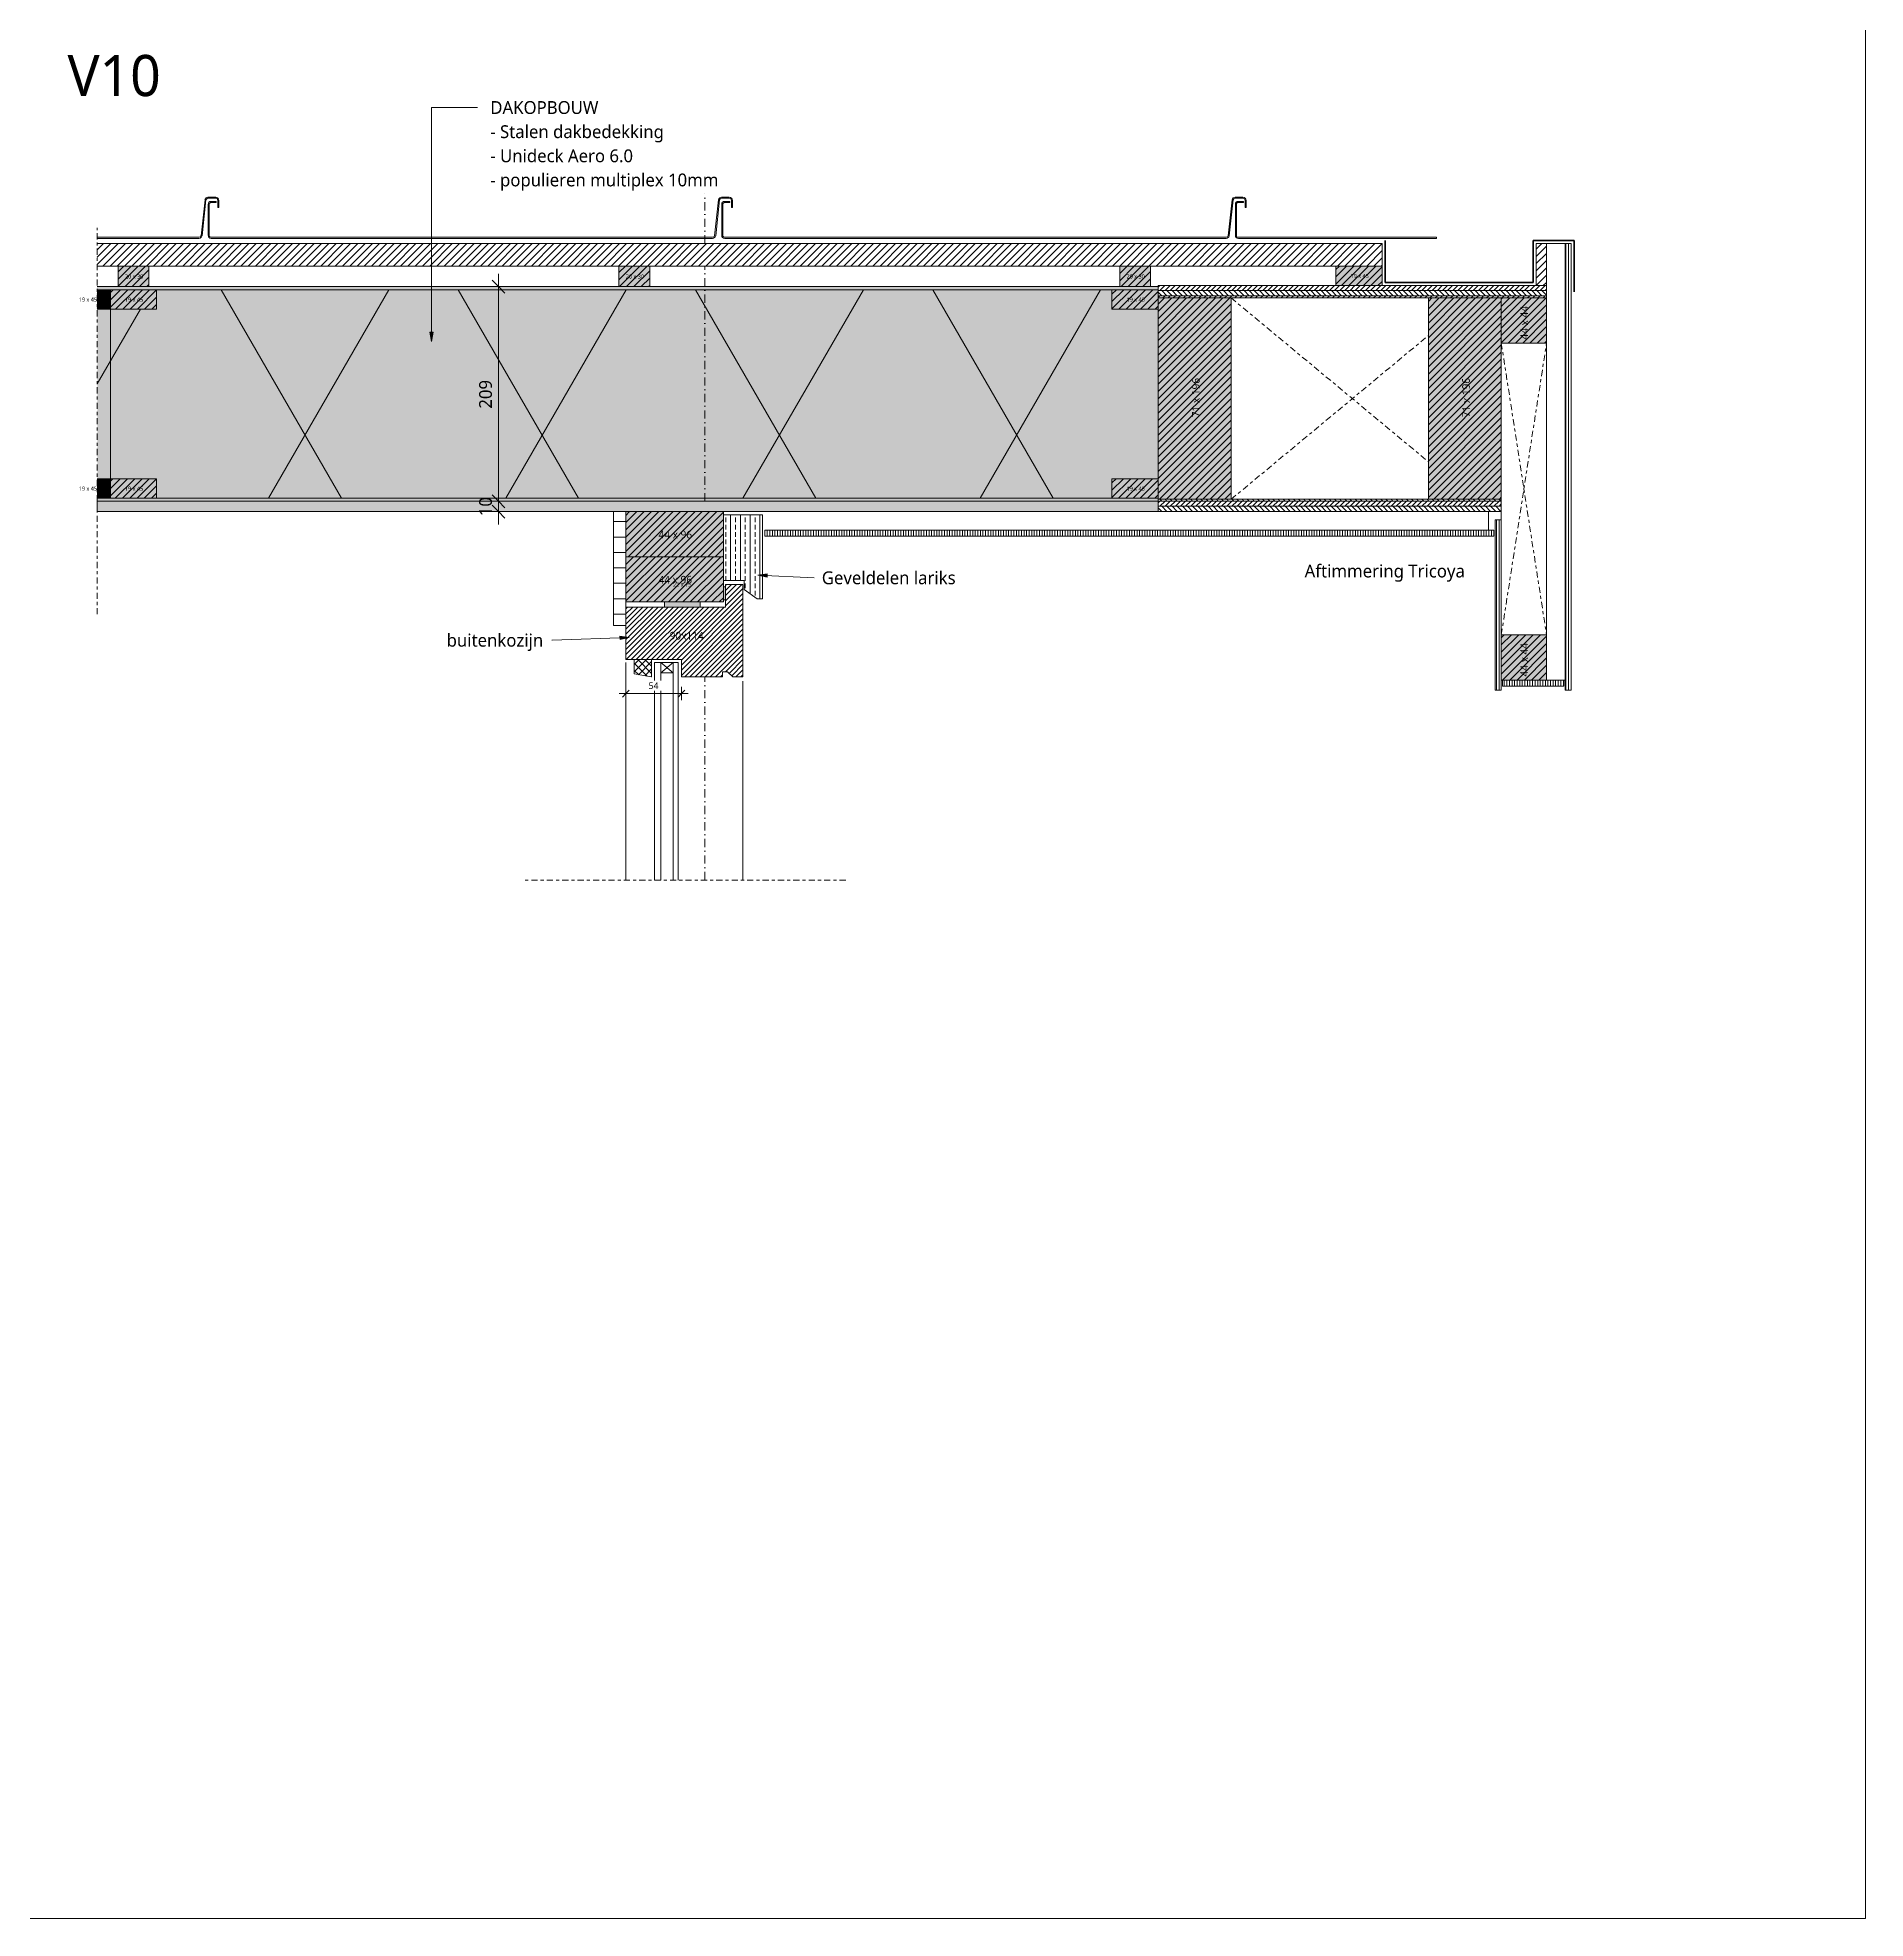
# Model space of a CAD drawing. Header units: millimetres. Extents: x 1381 to 5981, y 1743 to 14688.
# Drawn here: x 4202 to 5981, y 4955 to 6786 of the extents above; entities that cross this region are included whole.
import ezdxf

# ---------------------------------------------------------------- set-up
doc = ezdxf.new("R2010")
doc.units = ezdxf.units.MM
doc.linetypes.add('MV_center', pattern=[15, 6, -3, 3, -3])
doc.linetypes.add('MV_stramien', pattern=[16, 8, -4, 0, -4])
for name, color, linetype, lineweight in [('A-ANNO-DIMS', 211, 'Continuous', 13), ('A-ANNO-DIMS-5', 211, 'Continuous', 13), ('A-ANNO-NOTE', 131, 'Continuous', 18), ('A-DETL', 90, 'Continuous', 13), ('A-DETL-GENF', 92, 'Continuous', 18), ('A-DETL-MEDM', 33, 'Continuous', 18), ('G-ANNO-TEXT', 231, 'Continuous', 13)]:
    doc.layers.add(name, color=color, linetype=linetype, lineweight=lineweight)
doc.styles.add('Segoe UI', font='segoeui.ttf', dxfattribs={"height": 7.5})
doc.styles.add('Segoe UI_1', font='segoeui.ttf', dxfattribs={"height": 4})
doc.styles.add('Segoe UI_2', font='segoeui.ttf', dxfattribs={"height": 12.5})
doc.styles.add('Segoe UI_3', font='segoeui.ttf', dxfattribs={"height": 40})
doc.styles.add('Segoe UI_5', font='segoeui.ttf', dxfattribs={"height": 6.5})
doc.styles.add('Segoe UI_B', font='segoeui.ttf', dxfattribs={"height": 12.5})
doc.dimstyles.new('1_3mm_continuous_mm', dxfattribs={"dimscale": 304.8, "dimtxt": 6.807866, "dimasz": 0.021325, "dimexe": 0.021325, "dimexo": 0.0625, "dimgap": 0.008202, "dimtad": 1, "dimdec": 0, "dimzin": 0, "dimdsep": 46, "dimtxsty": 'Segoe UI_5', "dimblk1": 'OBLIQUE', "dimblk2": 'OBLIQUE', "dimsah": 1, "dimcen": 0.09, "dimdle": 0.021325, "dimazin": 0, "dimtfac": 1, "dimtdec": 4, "dimtix": 1, "dimtmove": 0, "dimatfit": 3, "dimfxl": 0.021325, "dimfxlon": 1, "dimtvp": 1, "dimtfill": 1, "dimtolj": 1, "dimtzin": 0, "dimarcsym": 2})
doc.dimstyles.new('2_5mm_continuous_mm', dxfattribs={"dimscale": 304.8, "dimtxt": 13.092049, "dimasz": 0.04101, "dimexe": 0.04101, "dimexo": 0.0625, "dimgap": 0.008202, "dimtad": 1, "dimdec": 0, "dimzin": 0, "dimdsep": 46, "dimtxsty": 'Segoe UI_2', "dimblk1": 'OBLIQUE', "dimblk2": 'OBLIQUE', "dimsah": 1, "dimcen": 0.09, "dimdle": 0.04101, "dimazin": 0, "dimtfac": 1, "dimtdec": 4, "dimtix": 1, "dimtmove": 0, "dimatfit": 3, "dimfxl": 0.04101, "dimfxlon": 1, "dimtvp": 1, "dimtolj": 1, "dimtzin": 0, "dimarcsym": 2})
pattern_1 = [(0, (0, 0), (0, 9.476), []), (0, (0, 4.738), (0, 9.476), [4.738, -2.369])]
pattern_2 = [(90, (0, 0), (-2.5, 2e-16), [])]
pattern_3 = [(0, (0, 0), (0, 5), [50, 0]), (45, (0, 0), (5.0006592, 0), [7.071, -7.071]), (315, (0, 0), (5.0006592, 0), [7.071, -7.071])]
pattern_4 = [(45, (0, 0), (-3.535534, 3.535534), [])]

# ---------------------------------------------------------------- blocks, each defined once
blk = doc.blocks.new('42 isolatie - Type 1-3778228-Details Strandbaak Paviljoen')
at = {"layer": 'A-DETL-GENF'}
blk.add_hatch(color=256, dxfattribs=at).paths.add_polyline_path([(75.3, -203.8), (1005.3, -203.8), (1005.3, -184.8), (1050.3, -184.8), (1050.3, -19.8), (1005.3, -19.8), (1005.3, -0.8), (75.3, -0.8), (75.3, -19.8), (17.4, -19.8), (17.4, -184.8), (75.3, -184.8)])
at = {"layer": 'A-DETL-GENF', "lineweight": 13}
h = blk.add_hatch(dxfattribs=at)
h.set_pattern_fill('FP_122', color=256, style=0, pattern_type=2)
h.set_pattern_definition([(300, (-2119.43, -200.86), (-173.205, -100), []), (240, (-2119.43, -200.86), (-173.205, 100), [])])
h.paths.add_polyline_path([(75.3, -203.8), (1005.3, -203.8), (1005.3, -184.8), (1050.3, -184.8), (1050.3, -19.8), (1005.3, -19.8), (1005.3, -0.8), (75.3, -0.8), (75.3, -19.8), (17.4, -19.8), (17.4, -184.8), (75.3, -184.8)])
at = {"layer": 'A-DETL-GENF'}
for p, q in [((1005.3, -0.8), (75.3, -0.8)), ((1005.3, -0.8), (75.3, -0.8)), ((1050.3, -184.8), (1050.3, -19.8)), ((1050.3, -203.8), (1050.3, -184.8)), ((75.3, -203.8), (1005.3, -203.8)), ((75.3, -203.8), (1005.3, -203.8))]:
    blk.add_line(p, q, dxfattribs=at)
blk = doc.blocks.new('00 hout_rechthoekig_sls - Vuren 71x196-4309818-Details Strandbaak Paviljoen')
at = {"layer": 'A-DETL-GENF', "lineweight": 13}
blk.add_hatch(color=256, dxfattribs=at).paths.add_polyline_path([(0, 71), (0, 0), (196, 0), (196, 71), (1, 71)])
at = {"layer": 'A-DETL-MEDM', "lineweight": 13}
h = blk.add_hatch(dxfattribs=at)
h.set_pattern_fill('FP_138', color=256, style=0, pattern_type=2)
h.set_pattern_definition([(315, (-6336.791, 5364.132), (3.535534, 3.535534), [])])
h.paths.add_polyline_path([(0, 71), (0, 0), (196, 0), (196, 71), (1, 71)])
at = {"layer": 'A-DETL-MEDM'}
for p, q in [((1, 71), (0, 71)), ((0, 71), (0, 0)), ((1, 71), (0, 71)), ((20, 71), (1, 71)), ((20, 71), (1, 71)), ((185, 71), (20, 71)), ((185, 71), (20, 71)), ((196, 0), (196, 71)), ((196, 0), (196, 71)), ((196, 0), (196, 71)), ((0, 0), (196, 0))]:
    blk.add_line(p, q, dxfattribs=at)
blk = doc.blocks.new('00 hout_rechthoekig_sls - Vuren 19x45-3894720-Details Strandbaak Paviljoen')
at = {"layer": 'A-DETL-GENF', "lineweight": 13}
blk.add_hatch(color=256, dxfattribs=at).paths.add_polyline_path([(45, -19), (45, 0), (0, 0), (0, -19)])
at = {"layer": 'A-DETL-MEDM', "lineweight": 13}
h = blk.add_hatch(dxfattribs=at)
h.set_pattern_fill('FP_139', color=256, style=0, pattern_type=2)
h.set_pattern_definition([(45, (-5248.132, -6356.791), (-3.535534, 3.535534), [])])
h.paths.add_polyline_path([(45, -19), (45, 0), (0, 0), (0, -19)])
at = {"layer": 'A-DETL-MEDM'}
for p, q in [((0, 0), (45, 0)), ((0, -19), (0, 0)), ((45, 0), (45, -19)), ((45, 0), (45, -19)), ((45, 0), (45, -19)), ((45, -19), (0, -19)), ((45, -19), (0, -19))]:
    blk.add_line(p, q, dxfattribs=at)
blk = doc.blocks.new('00 hout_rechthoekig_sls - Vuren 19x45-V104-Details Strandbaak Paviljoen')
at = {"layer": 'A-DETL-GENF', "lineweight": 13}
blk.add_hatch(color=256, dxfattribs=at).paths.add_polyline_path([(45, -19), (45, 0), (0, 0), (0, -19)])
at = {"layer": 'A-DETL-MEDM', "lineweight": 13}
h = blk.add_hatch(dxfattribs=at)
h.set_pattern_fill('FP_140', color=256, style=0, pattern_type=2)
h.set_pattern_definition([(45, (-5248.132, -6540.791), (-3.535534, 3.535534), [])])
h.paths.add_polyline_path([(45, -19), (45, 0), (0, 0), (0, -19)])
at = {"layer": 'A-DETL-MEDM'}
for p, q in [((0, 0), (45, 0)), ((0, -19), (0, 0)), ((45, 0), (45, -19)), ((45, 0), (45, -19)), ((45, 0), (45, -19)), ((45, -19), (0, -19)), ((45, -19), (0, -19))]:
    blk.add_line(p, q, dxfattribs=at)
blk = doc.blocks.new('00 hout_rechthoekig_sls - Vuren 19x45-V105-Details Strandbaak Paviljoen')
at = {"layer": 'A-DETL-GENF', "lineweight": 13}
blk.add_hatch(color=256, dxfattribs=at).paths.add_polyline_path([(45, -19), (45, 0), (0, 0), (0, -19)])
at = {"layer": 'A-DETL-MEDM', "lineweight": 13}
h = blk.add_hatch(dxfattribs=at)
h.set_pattern_fill('FP_141', color=256, style=0, pattern_type=2)
h.set_pattern_definition([(45, (-4273.132, -6356.791), (-3.535534, 3.535534), [])])
h.paths.add_polyline_path([(45, -19), (45, 0), (0, 0), (0, -19)])
at = {"layer": 'A-DETL-MEDM'}
for p, q in [((0, 0), (45, 0)), ((0, -19), (0, 0)), ((45, 0), (45, -19)), ((45, 0), (45, -19)), ((45, 0), (45, -19)), ((45, -19), (0, -19)), ((45, -19), (0, -19))]:
    blk.add_line(p, q, dxfattribs=at)
blk = doc.blocks.new('00 hout_rechthoekig_sls - Vuren 19x45-V106-Details Strandbaak Paviljoen')
at = {"layer": 'A-DETL-GENF', "lineweight": 13}
blk.add_hatch(color=256, dxfattribs=at).paths.add_polyline_path([(45, -19), (45, 0), (0, 0), (0, -19)])
at = {"layer": 'A-DETL-MEDM', "lineweight": 13}
h = blk.add_hatch(dxfattribs=at)
h.set_pattern_fill('FP_142', color=256, style=0, pattern_type=2)
h.set_pattern_definition([(45, (-4273.132, -6540.791), (-3.535534, 3.535534), [])])
h.paths.add_polyline_path([(45, -19), (45, 0), (0, 0), (0, -19)])
at = {"layer": 'A-DETL-MEDM'}
for p, q in [((0, 0), (45, 0)), ((0, -19), (0, 0)), ((45, 0), (45, -19)), ((45, 0), (45, -19)), ((45, 0), (45, -19)), ((45, -19), (0, -19)), ((45, -19), (0, -19))]:
    blk.add_line(p, q, dxfattribs=at)
blk = doc.blocks.new('00 hout_rechthoekig_sls - Vuren 19x45-V107-Details Strandbaak Paviljoen')
at = {"layer": 'A-DETL-GENF', "lineweight": 13}
blk.add_hatch(color=256, dxfattribs=at).paths.add_polyline_path([(45, -19), (45, 0), (32.1, 0), (32.1, -19)])
at = {"layer": 'A-DETL-MEDM', "lineweight": 13}
h = blk.add_hatch(dxfattribs=at)
h.set_pattern_fill('FP_143', color=256, style=0, pattern_type=2)
h.set_pattern_definition([(45, (-4228.132, -6356.791), (-3.535534, 3.535534), [])])
h.paths.add_polyline_path([(45, -19), (45, 0), (32.1, 0), (32.1, -19)])
at = {"layer": 'A-DETL-MEDM'}
for p, q in [((32.1, 0), (45, 0)), ((45, 0), (45, -19)), ((45, 0), (45, -19)), ((45, 0), (45, -19)), ((45, -19), (32.1, -19)), ((45, -19), (32.1, -19))]:
    blk.add_line(p, q, dxfattribs=at)
blk = doc.blocks.new('00 hout_rechthoekig_sls - Vuren 19x45-V108-Details Strandbaak Paviljoen')
at = {"layer": 'A-DETL-GENF', "lineweight": 13}
blk.add_hatch(color=256, dxfattribs=at).paths.add_polyline_path([(45, -19), (45, 0), (32.1, 0), (32.1, -19)])
at = {"layer": 'A-DETL-MEDM', "lineweight": 13}
h = blk.add_hatch(dxfattribs=at)
h.set_pattern_fill('FP_144', color=256, style=0, pattern_type=2)
h.set_pattern_definition([(45, (-4228.132, -6540.791), (-3.535534, 3.535534), [])])
h.paths.add_polyline_path([(45, -19), (45, 0), (32.1, 0), (32.1, -19)])
at = {"layer": 'A-DETL-MEDM'}
for p, q in [((32.1, 0), (45, 0)), ((45, 0), (45, -19)), ((45, 0), (45, -19)), ((45, 0), (45, -19)), ((45, -19), (32.1, -19)), ((45, -19), (32.1, -19))]:
    blk.add_line(p, q, dxfattribs=at)
blk = doc.blocks.new('00 hout_rechthoekig_sls - Vuren 20x30-3894659-Details Strandbaak Paviljoen')
at = {"layer": 'A-DETL-GENF', "lineweight": 13}
blk.add_hatch(color=256, dxfattribs=at).paths.add_polyline_path([(30, -20), (30, 0), (0, 0), (0, -20)])
at = {"layer": 'A-DETL-MEDM', "lineweight": 13}
h = blk.add_hatch(dxfattribs=at)
h.set_pattern_fill('FP_145', color=256, style=0, pattern_type=2)
h.set_pattern_definition([(45, (-4280.632, -6563.791), (-3.535534, 3.535534), [])])
h.paths.add_polyline_path([(30, -20), (30, 0), (0, 0), (0, -20)])
at = {"layer": 'A-DETL-MEDM'}
for p, q in [((0, 0), (30, 0)), ((0, -20), (0, 0)), ((30, 0), (30, -20)), ((30, 0), (30, -20)), ((30, 0), (30, -20)), ((30, -20), (0, -20)), ((30, -20), (0, -20))]:
    blk.add_line(p, q, dxfattribs=at)
blk = doc.blocks.new('00 hout_rechthoekig_sls - Vuren 20x30-V109-Details Strandbaak Paviljoen')
at = {"layer": 'A-DETL-GENF', "lineweight": 13}
blk.add_hatch(color=256, dxfattribs=at).paths.add_polyline_path([(30, -20), (30, 0), (0, 0), (0, -20)])
at = {"layer": 'A-DETL-MEDM', "lineweight": 13}
h = blk.add_hatch(dxfattribs=at)
h.set_pattern_fill('FP_146', color=256, style=0, pattern_type=2)
h.set_pattern_definition([(45, (-5255.632, -6563.791), (-3.535534, 3.535534), [])])
h.paths.add_polyline_path([(30, -20), (30, 0), (0, 0), (0, -20)])
at = {"layer": 'A-DETL-MEDM'}
for p, q in [((0, 0), (30, 0)), ((0, -20), (0, 0)), ((30, 0), (30, -20)), ((30, 0), (30, -20)), ((30, 0), (30, -20)), ((30, -20), (0, -20)), ((30, -20), (0, -20))]:
    blk.add_line(p, q, dxfattribs=at)
blk = doc.blocks.new('00 hout_rechthoekig_sls - Vuren 20x30-V110-Details Strandbaak Paviljoen')
at = {"layer": 'A-DETL-GENF', "lineweight": 13}
blk.add_hatch(color=256, dxfattribs=at).paths.add_polyline_path([(30, -20), (30, 0), (0, 0), (0, -20)])
at = {"layer": 'A-DETL-MEDM', "lineweight": 13}
h = blk.add_hatch(dxfattribs=at)
h.set_pattern_fill('FP_147', color=256, style=0, pattern_type=2)
h.set_pattern_definition([(45, (-4768.132, -6563.791), (-3.535534, 3.535534), [])])
h.paths.add_polyline_path([(30, -20), (30, 0), (0, 0), (0, -20)])
at = {"layer": 'A-DETL-MEDM'}
for p, q in [((0, 0), (30, 0)), ((0, -20), (0, 0)), ((30, 0), (30, -20)), ((30, 0), (30, -20)), ((30, 0), (30, -20)), ((30, -20), (0, -20)), ((30, -20), (0, -20))]:
    blk.add_line(p, q, dxfattribs=at)
blk = doc.blocks.new('00 hout_rechthoekig_sls - Vuren 71x196-V111-Details Strandbaak Paviljoen')
at = {"layer": 'A-DETL-GENF', "lineweight": 13}
blk.add_hatch(color=256, dxfattribs=at).paths.add_polyline_path([(0, 71), (0, 0), (196, 0), (196, 71), (52.5, 71)])
at = {"layer": 'A-DETL-MEDM', "lineweight": 13}
h = blk.add_hatch(dxfattribs=at)
h.set_pattern_fill('FP_148', color=256, style=0, pattern_type=2)
h.set_pattern_definition([(315, (-6336.791, 5627.132), (3.535534, 3.535534), [])])
h.paths.add_polyline_path([(0, 71), (0, 0), (196, 0), (196, 71), (52.5, 71)])
at = {"layer": 'A-DETL-MEDM'}
for p, q in [((196, 71), (0, 71)), ((0, 71), (0, 0)), ((196, 71), (0, 71)), ((196, 0), (196, 71)), ((196, 0), (196, 71)), ((196, 0), (196, 71)), ((0, 0), (152, 0)), ((152, 0), (196, 0))]:
    blk.add_line(p, q, dxfattribs=at)
blk = doc.blocks.new('00 hout_rechthoekig_sls - Vuren 44x44-4309819-Details Strandbaak Paviljoen')
at = {"layer": 'A-DETL-GENF', "lineweight": 13}
blk.add_hatch(color=256, dxfattribs=at).paths.add_polyline_path([(44, 0), (44, 44), (0, 44), (0, 0)])
at = {"layer": 'A-DETL-MEDM', "lineweight": 13}
h = blk.add_hatch(dxfattribs=at)
h.set_pattern_fill('FP_149', color=256, style=0, pattern_type=2)
h.set_pattern_definition([(135, (6532.791, -5627.132), (-3.535534, -3.535534), [])])
h.paths.add_polyline_path([(44, 0), (44, 44), (0, 44), (0, 0)])
at = {"layer": 'A-DETL-MEDM'}
for p, q in [((44, 44), (0, 44)), ((0, 44), (0, 0)), ((44, 44), (0, 44)), ((44, 0), (44, 44)), ((44, 0), (44, 44)), ((44, 0), (44, 44)), ((0, 0), (44, 0))]:
    blk.add_line(p, q, dxfattribs=at)
blk = doc.blocks.new('00 hout_rechthoekig_sls - Vuren 44x44-V112-Details Strandbaak Paviljoen')
at = {"layer": 'A-DETL-GENF', "lineweight": 13}
blk.add_hatch(color=256, dxfattribs=at).paths.add_polyline_path([(44, 0), (44, 44), (0, 44), (0, 0)])
at = {"layer": 'A-DETL-MEDM', "lineweight": 13}
h = blk.add_hatch(dxfattribs=at)
h.set_pattern_fill('FP_150', color=256, style=0, pattern_type=2)
h.set_pattern_definition([(135, (6204.791, -5627.132), (-3.535534, -3.535534), [])])
h.paths.add_polyline_path([(44, 0), (44, 44), (0, 44), (0, 0)])
at = {"layer": 'A-DETL-MEDM'}
for p, q in [((44, 44), (0, 44)), ((0, 44), (0, 0)), ((44, 44), (0, 44)), ((44, 1), (44, 44)), ((44, 1), (44, 44)), ((44, 1), (44, 44)), ((0, 0), (44, 0)), ((44, 0), (44, 1)), ((44, 0), (44, 1)), ((44, 0), (44, 1))]:
    blk.add_line(p, q, dxfattribs=at)
blk = doc.blocks.new('NLRS_00_DI_maskeer - Type 1-4234875-Details Strandbaak Paviljoen')
at = {"layer": 'A-DETL-GENF', "linetype": 'MV_center'}
for p, q in [((-100, 0), (0, 0)), ((10, 0), (276.2, 0))]:
    blk.add_line(p, q, dxfattribs=at)
blk = doc.blocks.new('00 hout_rechthoekig_sls - Vuren 19x45-V113-Details Strandbaak Paviljoen')
at = {"layer": 'A-DETL-GENF', "lineweight": 13}
blk.add_hatch(color=256, dxfattribs=at).paths.add_polyline_path([(45, -19), (45, 0), (0, 0), (0, -19)])
at = {"layer": 'A-DETL-MEDM', "lineweight": 13}
h = blk.add_hatch(dxfattribs=at)
h.set_pattern_fill('FP_151', color=256, style=0, pattern_type=2)
h.set_pattern_definition([(45, (-5466.132, -6563.791), (-3.535534, 3.535534), [])])
h.paths.add_polyline_path([(45, -19), (45, 0), (0, 0), (0, -19)])
at = {"layer": 'A-DETL-MEDM'}
for p, q in [((0, 0), (45, 0)), ((0, -19), (0, 0)), ((45, 0), (45, -19)), ((45, 0), (45, -19)), ((45, 0), (45, -19)), ((45, -19), (0, -19)), ((45, -19), (0, -19))]:
    blk.add_line(p, q, dxfattribs=at)
blk = doc.blocks.new('31 dubbel_glas - Type 1-3690282-Details Strandbaak Paviljoen')
at = {"layer": 'A-DETL-GENF', "lineweight": 13}
for p, q in [((90.3, 23), (302.1, 23)), ((302.1, 23), (302.1, 0)), ((90.3, 17), (302.1, 17)), ((302.1, 5), (90.3, 5)), ((302.1, 0), (90.3, 0)), ((292.1, 5), (292.1, 17)), ((292.1, 17), (302.1, 5)), ((292.1, 5), (302.1, 17))]:
    blk.add_line(p, q, dxfattribs=at)
blk = doc.blocks.new('NLRS_00_DI_maskeer - Type 1-4234653-Details Strandbaak Paviljoen')
at = {"layer": 'A-DETL-GENF', "linetype": 'MV_center'}
blk.add_line((-100, 0), (214, 0), dxfattribs=at)
blk = doc.blocks.new('00 hout_rechthoekig_sls - Vuren 44x96-3429518-Details Strandbaak Paviljoen')
at = {"layer": 'A-DETL-GENF', "lineweight": 13}
blk.add_hatch(color=256, dxfattribs=at).paths.add_polyline_path([(96, -44), (96, 0), (1, 0), (1, -44)])
at = {"layer": 'A-DETL-MEDM', "lineweight": 13}
h = blk.add_hatch(dxfattribs=at)
h.set_pattern_fill('FP_152', color=256, style=0, pattern_type=2)
h.set_pattern_definition([(45, (-4773.916, -6280.791), (-3.535534, 3.535534), [])])
h.paths.add_polyline_path([(96, -44), (96, 0), (1, 0), (1, -44)])
at = {"layer": 'A-DETL-MEDM'}
for p, q in [((1, 0), (96, 0)), ((96, 0), (96, -44)), ((96, 0), (96, -44)), ((96, 0), (96, -44)), ((96, -44), (1, -44)), ((96, -44), (1, -44))]:
    blk.add_line(p, q, dxfattribs=at)
blk = doc.blocks.new('00 hout_rechthoekig_sls - Vuren 44x96-V114-Details Strandbaak Paviljoen')
at = {"layer": 'A-DETL-GENF', "lineweight": 13}
blk.add_hatch(color=256, dxfattribs=at).paths.add_polyline_path([(96, -44), (96, 0), (1, 0), (1, -44)])
at = {"layer": 'A-DETL-MEDM', "lineweight": 13}
h = blk.add_hatch(dxfattribs=at)
h.set_pattern_fill('FP_153', color=256, style=0, pattern_type=2)
h.set_pattern_definition([(45, (-4773.916, -6324.791), (-3.535534, 3.535534), [])])
h.paths.add_polyline_path([(96, -44), (96, 0), (1, 0), (1, -44)])
at = {"layer": 'A-DETL-MEDM'}
for p, q in [((1, 0), (96, 0)), ((96, 0), (96, -44)), ((96, 0), (96, -44)), ((96, 0), (96, -44)), ((96, -44), (1, -44)), ((96, -44), (1, -44))]:
    blk.add_line(p, q, dxfattribs=at)
blk = doc.blocks.new('00 plaatmateriaal - d_12 mm-3690300-Details Strandbaak Paviljoen')
at = {"layer": 'A-DETL-GENF', "lineweight": 13}
h = blk.add_hatch(dxfattribs=at)
h.set_pattern_fill('FP_5', color=256, style=0, pattern_type=2)
h.set_pattern_definition([(270, (0, 0), (-15, -9e-16), [])])
h.paths.add_polyline_path([(0, 0), (111, 0), (111, 12), (0, 12)])
at = {"layer": 'A-DETL-MEDM'}
for p, q in [((111, 12), (0, 12)), ((0, 12), (0, 0)), ((0, 0), (111, 0)), ((111, 0), (111, 12))]:
    blk.add_line(p, q, dxfattribs=at)
blk = doc.blocks.new('DIMBLOCK104-Details Strandbaak Paviljoen')
at = {"layer": 'A-ANNO-DIMS-5'}
for p, q in [((4650.8, 6334.8), (4644.6, 6341)), ((4650.8, 6334.8), (4638.3, 6334.8)), ((4650.8, 6324.8), (4638.3, 6324.8)), ((4650.8, 6324.8), (4644.6, 6331)), ((4650.8, 6312.3), (4650.8, 6334.8)), ((4650.8, 6334.8), (4657.1, 6328.5)), ((4650.8, 6334.8), (4663.3, 6334.8)), ((4650.8, 6324.8), (4657.1, 6318.5)), ((4650.8, 6324.8), (4663.3, 6324.8))]:
    blk.add_line(p, q, dxfattribs=at)
at = {"layer": 'A-ANNO-DIMS-5', "color": 0, "insert": (4632, 6320.3), "char_height": 12.5, "width": 22.852, "attachment_point": 1, "rotation": 90, "line_spacing_factor": 1.142579, "style": 'Segoe UI_2'}
blk.add_mtext('10', dxfattribs=at)
blk = doc.blocks.new('_Oblique')
at = {"color": 0, "linetype": 'ByBlock', "lineweight": -2}
blk.add_line((-0.5, -0.5), (0.5, 0.5), dxfattribs=at)
blk = doc.blocks.new('DIMBLOCK105-Details Strandbaak Paviljoen')
at = {"layer": 'A-ANNO-DIMS-5'}
for p, q in [((4650.8, 6334.8), (4650.8, 6556.3)), ((4650.8, 6543.8), (4638.3, 6543.8)), ((4650.8, 6543.8), (4644.6, 6550)), ((4650.8, 6543.8), (4657.1, 6537.5)), ((4650.8, 6543.8), (4663.3, 6543.8)), ((4650.8, 6334.8), (4644.6, 6341)), ((4650.8, 6334.8), (4638.3, 6334.8)), ((4650.8, 6334.8), (4657.1, 6328.5)), ((4650.8, 6334.8), (4663.3, 6334.8))]:
    blk.add_line(p, q, dxfattribs=at)
at = {"layer": 'A-ANNO-DIMS-5', "color": 0, "insert": (4632, 6425), "char_height": 12.5, "width": 34.277, "attachment_point": 1, "rotation": 90, "line_spacing_factor": 1.142579, "style": 'Segoe UI_2'}
blk.add_mtext('209', dxfattribs=at)
blk = doc.blocks.new('DIMBLOCK123-Details Strandbaak Paviljoen')
at = {"layer": 'A-ANNO-DIMS-5'}
for p, q in [((4774.9, 6147.6), (4774.9, 6154.1)), ((4828.9, 6147.6), (4828.9, 6154.1)), ((4768.4, 6147.6), (4835.4, 6147.6)), ((4774.9, 6147.6), (4771.7, 6144.3)), ((4774.9, 6147.6), (4778.2, 6150.8)), ((4774.9, 6147.6), (4774.9, 6141.1)), ((4828.9, 6147.6), (4825.7, 6144.3)), ((4828.9, 6147.6), (4832.2, 6150.8)), ((4828.9, 6147.6), (4828.9, 6141.1))]:
    blk.add_line(p, q, dxfattribs=at)
at = {"layer": 'A-ANNO-DIMS-5', "color": 0, "insert": (4797, 6158.6), "char_height": 6.5, "width": 11.883, "attachment_point": 1, "line_spacing_factor": 1.142579, "style": 'Segoe UI_5', "bg_fill": 3, "box_fill_scale": 1.25, "bg_fill_color": 9, "bg_fill_true_color": 13158600, "bg_fill_transparency": 0}
blk.add_mtext('54', dxfattribs=at)

msp = doc.modelspace()

# ---------------------------------------------------------------- hatches: boundary and pattern name
at = {"layer": 'A-DETL-GENF', "lineweight": 13}
h = msp.add_hatch(dxfattribs=at)
h.set_pattern_fill('FP_36', color=250, style=0, pattern_type=2)
h.set_pattern_definition(pattern_4)
h.paths.add_polyline_path([(4310.6, 6563.8), (5511.1, 6563.8), (5511.1, 6585.8), (4260.2, 6585.8), (4260.2, 6563.8), (4280.6, 6563.8)])
h = msp.add_hatch(dxfattribs=at)
h.set_pattern_fill('FP_36', color=250, style=0, pattern_type=2)
h.set_pattern_definition(pattern_4)
h.paths.add_polyline_path([(5671.1, 6544.8), (5671.1, 6585.8), (5661.1, 6585.8), (5661.1, 6544.8)])
h = msp.add_hatch(dxfattribs=at)
h.set_pattern_fill('FP_96', color=254, style=0, pattern_type=2)
h.set_pattern_definition(pattern_2)
h.paths.add_polyline_path([(5689.1, 6150.8), (5695.1, 6150.8), (5695.1, 6585.8), (5689.1, 6585.8), (5689.1, 6389.3)])
h = msp.add_hatch(dxfattribs=at)
h.set_pattern_fill('FP_51', color=250, style=0, pattern_type=2)
h.set_pattern_definition(pattern_1)
h.paths.add_polyline_path([(4310.6, 6540.8), (5293.1, 6540.8), (5293.1, 6543.8), (4260.2, 6543.8), (4260.2, 6540.8), (4280.6, 6540.8)])
h = msp.add_hatch(dxfattribs=at)
h.set_pattern_fill('FP_99', color=254, style=0, pattern_type=2)
h.set_pattern_definition(pattern_3)
h.paths.add_polyline_path([(5293.1, 6532.8), (5671.1, 6532.8), (5671.1, 6544.8), (5293.1, 6544.8), (5293.1, 6540.8)])
h = msp.add_hatch(dxfattribs=at)
h.set_pattern_fill('FP_51', color=250, style=0, pattern_type=2)
h.set_pattern_definition(pattern_1)
h.paths.add_polyline_path([(4318.1, 6334.8), (5293.1, 6334.8), (5293.1, 6337.8), (4260.2, 6337.8), (4260.2, 6334.8), (4273.1, 6334.8)])
h = msp.add_hatch(dxfattribs=at)
h.set_pattern_fill('FP_99', color=254, style=0, pattern_type=2)
h.set_pattern_definition(pattern_3)
h.paths.add_polyline_path([(5364.1, 6324.8), (5627.1, 6324.8), (5627.1, 6336.8), (5293.1, 6336.8), (5293.1, 6324.8)])
h = msp.add_hatch(dxfattribs=at)
h.set_pattern_fill('FP_99', color=254, style=0, pattern_type=2)
h.set_pattern_definition(pattern_3)
h.paths.add_polyline_path([(4260.2, 6324.8), (5293.1, 6324.8), (5293.1, 6334.8), (4260.2, 6334.8)])
h = msp.add_hatch(dxfattribs=at)
h.set_pattern_fill('FP_52', color=250, style=0, pattern_type=2)
h.set_pattern_definition([(90, (0, 0), (-9.525, 6e-16), []), (90, (4.763, 0), (-9.525, 6e-16), [4.762, -2.381])])
h.paths.add_polyline_path([(4902.8, 6239.8), (4908, 6239.8), (4908, 6321.6), (4869.9, 6321.6), (4869.9, 6259.1), (4871.9, 6259.1), (4871.9, 6257.8), (4889.9, 6257.8), (4889.9, 6248.8)])
h = msp.add_hatch(dxfattribs=at)
h.set_pattern_fill('FP_96', color=254, style=0, pattern_type=2)
h.set_pattern_definition(pattern_2)
h.paths.add_polyline_path([(5621.1, 6150.8), (5627.1, 6150.8), (5627.1, 6316.9), (5621.1, 6316.9), (5621.1, 6160.8)])
h = msp.add_hatch(dxfattribs=at)
h.set_pattern_fill('FP_96', color=254, style=0, pattern_type=2)
h.set_pattern_definition(pattern_2)
h.paths.add_polyline_path([(5019.7, 6300.8), (5619.7, 6300.8), (5619.7, 6306.8), (4910.2, 6306.8), (4910.2, 6300.8)])
h = msp.add_hatch(dxfattribs=at)
h.set_pattern_fill('FP_84', color=250, style=0, pattern_type=2)
h.set_pattern_definition([(45, (0, 0), (-2.4748737, 2.4748737), [])])
h.paths.add_polyline_path([(4878.9, 6163.8), (4888.9, 6163.8), (4888.9, 6253.8), (4871.9, 6253.8), (4871.9, 6231.8), (4774.9, 6231.8), (4774.9, 6180.8), (4828.9, 6180.8), (4828.9, 6163.8), (4868.9, 6163.8), (4868.9, 6168.8), (4873.9, 6168.8)])
at = {"layer": 'A-DETL-GENF'}
h = msp.add_hatch(color=7, dxfattribs=at)
h.paths.add_polyline_path([(4812.5, 6231.8), (4847.3, 6231.8), (4847.3, 6236.8), (4812.5, 6236.8)])
h.paths.add_polyline_path([(4871.9, 6238.8), (4871.9, 6251.6), (4869.9, 6251.6), (4869.9, 6238.8)])
at = {"layer": 'A-DETL-GENF', "lineweight": 13}
h = msp.add_hatch(dxfattribs=at)
h.set_pattern_fill('FP_15', color=250, style=0, pattern_type=2)
h.set_pattern_definition([(45, (0, 0), (-3.535534, 3.535534), []), (135, (0, 0), (-3.535534, -3.535534), [])])
h.paths.add_polyline_path([(4799.9, 6163.8), (4799.9, 6180.8), (4782.9, 6180.8), (4782.9, 6166.8)])
h = msp.add_hatch(dxfattribs=at)
h.set_pattern_fill('FP_96', color=254, style=0, pattern_type=2)
h.set_pattern_definition(pattern_2)
h.paths.add_polyline_path([(5628.1, 6154.8), (5688.1, 6154.8), (5688.1, 6160.8), (5628.1, 6160.8)])
at = {"layer": 'G-ANNO-TEXT'}
for points in [[(4585.8, 6490.4), (4587.4, 6499.4), (4584.2, 6499.4)], [(4903.3, 6263), (4912.3, 6260.9), (4912.4, 6264.1)], [(4778.1, 6202.2), (4769.1, 6203.4), (4769.2, 6200.3)]]:
    msp.add_hatch(color=7, dxfattribs=at).paths.add_polyline_path(points)

# ---------------------------------------------------------------- linework, layer by layer
at = {"layer": 'A-DETL', "lineweight": 18}
for p, q in [((5981.5, 8021.1), (5981.5, 4955.3)), ((5511.1, 6585.8), (4260.2, 6585.8)), ((5511.1, 6563.8), (5511.1, 6585.8)), ((5661.1, 6585.8), (5661.1, 6544.8)), ((5671.1, 6585.8), (5661.1, 6585.8)), ((5671.1, 6585.8), (5689.1, 6585.8)), ((5671.1, 6544.8), (5671.1, 6585.8)), ((5695.1, 6585.8), (5689.1, 6585.8)), ((5689.1, 6585.8), (5689.1, 6150.8)), ((5695.1, 6150.8), (5695.1, 6585.8)), ((4260.2, 6563.8), (4280.6, 6563.8)), ((4310.6, 6563.8), (4768.1, 6563.8)), ((4798.1, 6563.8), (5255.6, 6563.8)), ((5285.6, 6563.8), (5466.1, 6563.8)), ((4280.6, 6543.8), (4260.2, 6543.8)), ((4768.1, 6543.8), (4310.6, 6543.8)), ((5255.6, 6543.8), (4798.1, 6543.8)), ((5293.1, 6543.8), (5285.6, 6543.8)), ((5466.1, 6544.8), (5293.1, 6544.8)), ((5293.1, 6544.8), (5293.1, 6540.8)), ((5293.1, 6540.8), (5293.1, 6543.8)), ((5661.1, 6544.8), (5511.1, 6544.8)), ((5661.1, 6544.8), (5671.1, 6544.8)), ((5671.1, 6532.8), (5671.1, 6544.8)), ((5671.1, 6544.8), (5671.1, 6532.8)), ((4273.1, 6356.8), (4273.1, 6521.8)), ((5293.1, 6532.8), (5556.1, 6532.8)), ((5627.1, 6204.8), (5627.1, 6488.8)), ((5671.1, 6488.8), (5671.1, 6204.8)), ((5293.1, 6336.8), (5293.1, 6337.8)), ((5293.1, 6334.8), (5293.1, 6336.8)), ((5293.1, 6336.8), (5293.1, 6334.8)), ((5556.1, 6336.8), (5364.1, 6336.8)), ((5627.1, 6324.8), (5627.1, 6336.8)), ((5293.1, 6334.8), (4260.2, 6334.8)), ((4260.2, 6334.8), (4260.2, 6324.8)), ((4260.2, 6324.8), (4762.9, 6324.8)), ((4869.9, 6324.8), (5293.1, 6324.8)), ((4908, 6321.6), (4869.9, 6321.6)), ((4908, 6239.8), (4908, 6321.6)), ((5293.1, 6334.8), (5293.1, 6324.8)), ((5293.1, 6324.8), (5293.1, 6334.8)), ((5293.1, 6324.8), (5627.1, 6324.8)), ((5614.6, 6324.8), (5614.6, 6306.8)), ((5627.1, 6316.9), (5621.1, 6316.9)), ((5621.1, 6316.9), (5621.1, 6150.8)), ((5627.1, 6204.8), (5627.1, 6316.9)), ((5619.7, 6306.8), (4910.2, 6306.8)), ((4910.2, 6306.8), (4910.2, 6300.8)), ((4910.2, 6300.8), (5619.7, 6300.8)), ((5619.7, 6300.8), (5619.7, 6306.8)), ((4869.9, 6257.8), (4889.9, 6257.8)), ((4871.9, 6251.6), (4869.9, 6251.6)), ((4888.9, 6253.8), (4871.9, 6253.8)), ((4871.9, 6253.8), (4871.9, 6231.8)), ((4888.9, 6163.8), (4888.9, 6253.8)), ((4889.9, 6257.8), (4889.9, 6248.8)), ((4889.9, 6248.8), (4902.8, 6239.8)), ((4871.9, 6231.8), (4774.9, 6231.8)), ((4812.5, 6236.8), (4812.5, 6231.8)), ((4847.3, 6231.8), (4847.3, 6236.8)), ((4869.9, 6238.8), (4871.9, 6238.8)), ((4902.8, 6239.8), (4908, 6239.8)), ((4774.9, 6213.8), (4774.9, 6180.8)), ((4774.9, 6180.8), (4828.9, 6180.8)), ((4782.9, 6180.8), (4782.9, 6166.8)), ((4799.9, 6163.8), (4799.9, 6180.8)), ((4828.9, 6180.8), (4828.9, 6163.8)), ((5689.1, 6160.8), (5689.1, 6176.8)), ((4782.9, 6166.8), (4799.9, 6163.8)), ((4828.9, 6163.8), (4868.9, 6163.8)), ((4868.9, 6163.8), (4868.9, 6168.8)), ((4868.9, 6168.8), (4873.9, 6168.8)), ((4873.9, 6168.8), (4878.9, 6163.8)), ((4878.9, 6163.8), (4888.9, 6163.8)), ((5627.1, 6150.8), (5627.1, 6160.8)), ((5688.1, 6160.8), (5628.1, 6160.8)), ((5628.1, 6160.8), (5628.1, 6154.8)), ((5628.1, 6154.8), (5688.1, 6154.8)), ((5671.1, 6160.8), (5688.1, 6160.8)), ((5688.1, 6160.8), (5689.1, 6160.8)), ((5688.1, 6154.8), (5688.1, 6160.8)), ((5621.1, 6150.8), (5627.1, 6150.8)), ((5689.1, 6150.8), (5695.1, 6150.8)), ((5981.5, 4955.3), (1381.5, 4955.3))]:
    msp.add_line(p, q, dxfattribs=at)
at = {"layer": 'A-DETL'}
for p, q in [((4365.2, 6628.4), (4361.3, 6593.4)), ((4366.1, 6628.2), (4362.3, 6593.2)), ((4368.1, 6630.8), (4375.6, 6630.8)), ((4375.6, 6629.8), (4368.1, 6629.8)), ((4865.2, 6628.4), (4861.3, 6593.4)), ((4866.1, 6628.2), (4862.3, 6593.2)), ((4868.1, 6630.8), (4875.6, 6630.8)), ((4875.6, 6629.8), (4868.1, 6629.8)), ((5365.2, 6628.4), (5361.3, 6593.4)), ((5366.1, 6628.2), (5362.3, 6593.2)), ((5368.1, 6630.8), (5375.6, 6630.8)), ((5375.6, 6629.8), (5368.1, 6629.8)), ((4368.2, 6623.8), (4368.2, 6593.8)), ((4369.2, 6623.8), (4369.2, 6593.8)), ((4376.1, 6626.8), (4371.2, 6626.8)), ((4376.1, 6625.8), (4371.2, 6625.8)), ((4376.1, 6626.8), (4376.1, 6625.8)), ((4377.6, 6620.8), (4377.6, 6627.8)), ((4377.6, 6620.8), (4378.6, 6620.8)), ((4378.6, 6627.8), (4378.6, 6620.8)), ((4868.2, 6623.8), (4868.2, 6593.8)), ((4869.2, 6623.8), (4869.2, 6593.8)), ((4876.1, 6626.8), (4871.2, 6626.8)), ((4876.1, 6625.8), (4871.2, 6625.8)), ((4876.1, 6626.8), (4876.1, 6625.8)), ((4877.6, 6620.8), (4877.6, 6627.8)), ((4877.6, 6620.8), (4878.6, 6620.8)), ((4878.6, 6627.8), (4878.6, 6620.8)), ((5368.2, 6623.8), (5368.2, 6593.8)), ((5369.2, 6623.8), (5369.2, 6593.8)), ((5376.1, 6626.8), (5371.2, 6626.8)), ((5376.1, 6625.8), (5371.2, 6625.8)), ((5376.1, 6626.8), (5376.1, 6625.8)), ((5377.6, 6620.8), (5377.6, 6627.8)), ((5377.6, 6620.8), (5378.6, 6620.8)), ((5378.6, 6627.8), (5378.6, 6620.8)), ((4260.2, 6591.8), (4359.3, 6591.8)), ((4371.2, 6591.8), (4859.3, 6591.8)), ((4871.2, 6591.8), (5359.3, 6591.8)), ((5371.2, 6591.8), (5564.1, 6591.8)), ((5564.1, 6591.8), (5564.1, 6590.8)), ((4260.2, 6590.8), (4359.3, 6590.8)), ((4371.2, 6590.8), (4859.3, 6590.8)), ((4871.2, 6590.8), (5359.3, 6590.8)), ((5371.2, 6590.8), (5564.1, 6590.8)), ((4774.9, 6177.8), (4774.9, 5966)), ((4888.9, 5966), (4888.9, 6159.8))]:
    msp.add_line(p, q, dxfattribs=at)
at = {"layer": 'A-DETL', "linetype": 'MV_stramien', "lineweight": 18}
for p, q in [((4851.9, 6585.8), (4851.9, 6634.1)), ((4851.9, 6334.8), (4851.9, 6563.8)), ((4851.9, 5966), (4851.9, 6163.8))]:
    msp.add_line(p, q, dxfattribs=at)
at = {"layer": 'A-DETL', "lineweight": 35}
for p, q in [((5514.1, 6588.8), (5514.1, 6547.8)), ((5658.1, 6588.8), (5698.1, 6588.8)), ((5658.1, 6588.8), (5658.1, 6547.8)), ((5698.1, 6588.8), (5698.1, 6538.8)), ((5514.1, 6547.8), (5658.1, 6547.8))]:
    msp.add_line(p, q, dxfattribs=at)
at = {"layer": 'A-DETL', "linetype": 'MV_center'}
for p, q in [((5364.1, 6532.8), (5556.1, 6373.3)), ((5364.1, 6336.8), (5556.1, 6496.2)), ((5627.1, 6204.8), (5671.1, 6488.8)), ((5627.1, 6488.8), (5671.1, 6204.8))]:
    msp.add_line(p, q, dxfattribs=at)
at = {"layer": 'A-DETL'}
for centre, radius, start, end in [((4368.1, 6627.8), 3, 90, 169), ((4368.1, 6627.8), 2, 90, 169), ((4375.6, 6627.8), 3, 0, 90), ((4375.6, 6627.8), 2, 0, 90), ((4868.1, 6627.8), 3, 90, 169), ((4868.1, 6627.8), 2, 90, 169), ((4875.6, 6627.8), 3, 0, 90), ((4875.6, 6627.8), 2, 0, 90), ((5368.1, 6627.8), 3, 90, 169), ((5368.1, 6627.8), 2, 90, 169), ((5375.6, 6627.8), 3, 0, 90), ((5375.6, 6627.8), 2, 0, 90), ((4371.2, 6623.8), 3, 90, 180), ((4371.2, 6623.8), 2, 90, 180), ((4871.2, 6623.8), 3, 90, 180), ((4871.2, 6623.8), 2, 90, 180), ((5371.2, 6623.8), 3, 90, 180), ((5371.2, 6623.8), 2, 90, 180), ((4359.3, 6593.8), 2, 270, 349), ((4359.3, 6593.8), 3, 270, 349), ((4371.2, 6593.8), 3, 180, 270), ((4371.2, 6593.8), 2, 180, 270), ((4859.3, 6593.8), 2, 270, 349), ((4859.3, 6593.8), 3, 270, 349), ((4871.2, 6593.8), 3, 180, 270), ((4871.2, 6593.8), 2, 180, 270), ((5359.3, 6593.8), 2, 270, 349), ((5359.3, 6593.8), 3, 270, 349), ((5371.2, 6593.8), 3, 180, 270), ((5371.2, 6593.8), 2, 180, 270)]:
    msp.add_arc(centre, radius, start, end, dxfattribs=at)
at = {"layer": 'G-ANNO-TEXT', "color": 250}
for p, q in [((4585.8, 6718.1), (4630.4, 6718.1)), ((4585.8, 6490.4), (4585.8, 6718.1)), ((4587.4, 6499.4), (4584.2, 6499.4)), ((4584.2, 6499.4), (4585.8, 6490.4)), ((4585.8, 6490.4), (4587.4, 6499.4)), ((4912.4, 6264.1), (4903.3, 6263)), ((4903.3, 6263), (4912.3, 6260.9)), ((4903.3, 6263), (4958.1, 6260.3)), ((4912.3, 6260.9), (4912.4, 6264.1)), ((4703.2, 6199.5), (4702.8, 6199.5)), ((4778.1, 6202.2), (4703.2, 6199.5)), ((4778.1, 6202.2), (4769.1, 6203.4)), ((4769.1, 6203.4), (4769.2, 6200.3)), ((4769.2, 6200.3), (4778.1, 6202.2))]:
    msp.add_line(p, q, dxfattribs=at)

# ---------------------------------------------------------------- block references
at = {"layer": 'A-DETL-GENF', "linetype": 'MV_center'}
for name, p, rotation in [('NLRS_00_DI_maskeer - Type 1-4234875-Details Strandbaak Paviljoen', (4260.2, 6324.8), 90.00000000000017), ('NLRS_00_DI_maskeer - Type 1-4234653-Details Strandbaak Paviljoen', (4888.9, 5966), 180)]:
    msp.add_blockref(name, p, dxfattribs=dict(at, rotation=rotation))
at = {"layer": 'A-DETL-GENF'}
msp.add_blockref('42 isolatie - Type 1-3778228-Details Strandbaak Paviljoen', (4242.9, 6541.6), dxfattribs=at)
at = {"layer": 'A-DETL-GENF', "lineweight": 13, "rotation": 90.00000000000017}
msp.add_blockref('31 dubbel_glas - Type 1-3690282-Details Strandbaak Paviljoen', (4825.9, 5875.7), dxfattribs=at)
at = {"layer": 'A-DETL-MEDM', "lineweight": 13}
for name, p in [('00 hout_rechthoekig_sls - Vuren 20x30-3894659-Details Strandbaak Paviljoen', (4280.6, 6563.8)), ('00 hout_rechthoekig_sls - Vuren 20x30-V110-Details Strandbaak Paviljoen', (4768.1, 6563.8)), ('00 hout_rechthoekig_sls - Vuren 20x30-V109-Details Strandbaak Paviljoen', (5255.6, 6563.8)), ('00 hout_rechthoekig_sls - Vuren 19x45-V113-Details Strandbaak Paviljoen', (5466.1, 6563.8)), ('00 hout_rechthoekig_sls - Vuren 19x45-V108-Details Strandbaak Paviljoen', (4228.1, 6540.8)), ('00 hout_rechthoekig_sls - Vuren 19x45-V106-Details Strandbaak Paviljoen', (4273.1, 6540.8)), ('00 hout_rechthoekig_sls - Vuren 19x45-V104-Details Strandbaak Paviljoen', (5248.1, 6540.8)), ('00 hout_rechthoekig_sls - Vuren 19x45-V107-Details Strandbaak Paviljoen', (4228.1, 6356.8)), ('00 hout_rechthoekig_sls - Vuren 19x45-V105-Details Strandbaak Paviljoen', (4273.1, 6356.8)), ('00 hout_rechthoekig_sls - Vuren 19x45-3894720-Details Strandbaak Paviljoen', (5248.1, 6356.8)), ('00 hout_rechthoekig_sls - Vuren 44x96-V114-Details Strandbaak Paviljoen', (4773.9, 6324.8)), ('00 hout_rechthoekig_sls - Vuren 44x96-3429518-Details Strandbaak Paviljoen', (4773.9, 6280.8))]:
    msp.add_blockref(name, p, dxfattribs=at)
for name, p, rotation in [('00 hout_rechthoekig_sls - Vuren 71x196-4309818-Details Strandbaak Paviljoen', (5364.1, 6336.8), 90.0000000000044), ('00 hout_rechthoekig_sls - Vuren 71x196-V111-Details Strandbaak Paviljoen', (5627.1, 6336.8), 90.0000000000044), ('00 hout_rechthoekig_sls - Vuren 44x44-4309819-Details Strandbaak Paviljoen', (5627.1, 6532.8), 270.0000000000037), ('00 hout_rechthoekig_sls - Vuren 44x44-V112-Details Strandbaak Paviljoen', (5627.1, 6204.8), 270.0000000000037)]:
    msp.add_blockref(name, p, dxfattribs=dict(at, rotation=rotation))
at = {"layer": 'A-DETL-MEDM', "rotation": 89.99999999999976}
msp.add_blockref('00 plaatmateriaal - d_12 mm-3690300-Details Strandbaak Paviljoen', (4774.9, 6213.8), dxfattribs=at)

# ---------------------------------------------------------------- texts
at = {"layer": 'A-ANNO-NOTE', "lineweight": 13, "attachment_point": 1}
for s, insert, char_height, width, style in [('20 x 30', (4287.3, 6555.7), 4, 23.65, 'Segoe UI_1'), ('20 x 30', (4774.8, 6555.7), 4, 23.65, 'Segoe UI_1'), ('20 x 30', (5262.3, 6555.7), 4, 23.65, 'Segoe UI_1'), ('19 x 45', (5480.3, 6556.2), 4, 23.65, 'Segoe UI_1'), ('19 x 45', (4242.3, 6533.2), 4, 23.65, 'Segoe UI_1'), ('19 x 45', (4287.3, 6533.2), 4, 23.65, 'Segoe UI_1'), ('19 x 45', (5262.3, 6533.2), 4, 23.65, 'Segoe UI_1'), ('19 x 45', (4242.3, 6349.2), 4, 23.65, 'Segoe UI_1'), ('19 x 45', (4287.3, 6349.2), 4, 23.65, 'Segoe UI_1'), ('19 x 45', (5262.3, 6349.2), 4, 23.65, 'Segoe UI_1'), ('44 x 96', (4806.7, 6306.2), 7.5, 40.485, 'Segoe UI'), ('44 x 96', (4806.7, 6262.2), 7.5, 40.485, 'Segoe UI'), ('22 x 75', (4820.9, 6255.7), 4, 23.65, 'Segoe UI_1')]:
    msp.add_mtext(s, dxfattribs=dict(at, insert=insert, char_height=char_height, width=width, style=style))
at = {"layer": 'A-ANNO-NOTE', "lineweight": 13, "char_height": 7.5, "attachment_point": 1, "rotation": 90, "style": 'Segoe UI'}
for s, insert, width in [('44 x 44', (5645.7, 6492.3), 40.485), ('71 x 196', (5326, 6416.7), 47.3), ('71 x 196', (5589, 6416.7), 47.3), ('44 x 44', (5645.7, 6164.3), 40.485)]:
    msp.add_mtext(s, dxfattribs=dict(at, insert=insert, width=width))
at = {"layer": 'G-ANNO-TEXT', "color": 7, "attachment_point": 1}
for s, insert, char_height, width, style in [('V10', (4231.3, 6769.3), 40, 117.447, 'Segoe UI_3'), ('DAKOPBOUW', (4642.9, 6724.4), 12.5, 139.494, 'Segoe UI_B'), ('- Stalen dakbedekking', (4642.9, 6700.9), 12.5, 209.641, 'Segoe UI_2'), ('- Unideck Aero 6.0', (4642.9, 6677.4), 12.5, 173.966, 'Segoe UI_2'), ('- populieren multiplex 10mm', (4642.9, 6653.9), 12.5, 274.578, 'Segoe UI_2'), ('Geveldelen lariks', (4965.6, 6266.6), 12.5, 157.932, 'Segoe UI_2'), ('Aftimmering Tricoya', (5435.6, 6273.2), 12.5, 190.802, 'Segoe UI_2'), ('buitenkozijn', (4600.4, 6205.8), 12.5, 115.042, 'Segoe UI_2')]:
    msp.add_mtext(s, dxfattribs=dict(at, insert=insert, char_height=char_height, width=width, style=style))
at = {"layer": 'G-ANNO-TEXT', "color": 8, "insert": (4817.5, 6207.7), "char_height": 7.5, "width": 40.084, "attachment_point": 1, "style": 'Segoe UI'}
msp.add_mtext('90x114', dxfattribs=at)

# ---------------------------------------------------------------- dimensions: what is measured, and where the dimension line sits
at = {"layer": 'A-ANNO-DIMS'}
for base, p1, p2, override, picture, middle in [((4650.8, 6543.8), (4638.3, 6334.8), (4638.3, 6543.8), {"dimpost": '<>', "dimfxl": 209}, 'DIMBLOCK105-Details Strandbaak Paviljoen', (4641.9, 6439.3)), ((4650.8, 6334.8), (4638.3, 6324.8), (4638.3, 6334.8), {"dimpost": '<>', "dimfxl": 10}, 'DIMBLOCK104-Details Strandbaak Paviljoen', (4641.8, 6329.8))]:
    dim = msp.add_linear_dim(base=base, p1=p1, p2=p2, angle=90, dimstyle='2_5mm_continuous_mm', override=override, dxfattribs=at)
    dim.commit()
    dim.dimension.update_dxf_attribs({"geometry": picture, "text_midpoint": middle})

# ---------------------------------------------------------------- next in the draw order: dimensions: what is measured, and where the dimension line sits
dim = msp.add_linear_dim(base=(4828.9, 6147.6), p1=(4774.9, 6154.1), p2=(4828.9, 6154.1), dimstyle='1_3mm_continuous_mm', override={"dimpost": '<>', "dimfxl": 54}, dxfattribs=at)
dim.commit()
dim.dimension.update_dxf_attribs({"geometry": 'DIMBLOCK123-Details Strandbaak Paviljoen', "text_midpoint": (4801.9, 6153.4)})

doc.saveas('drawing.dxf')
